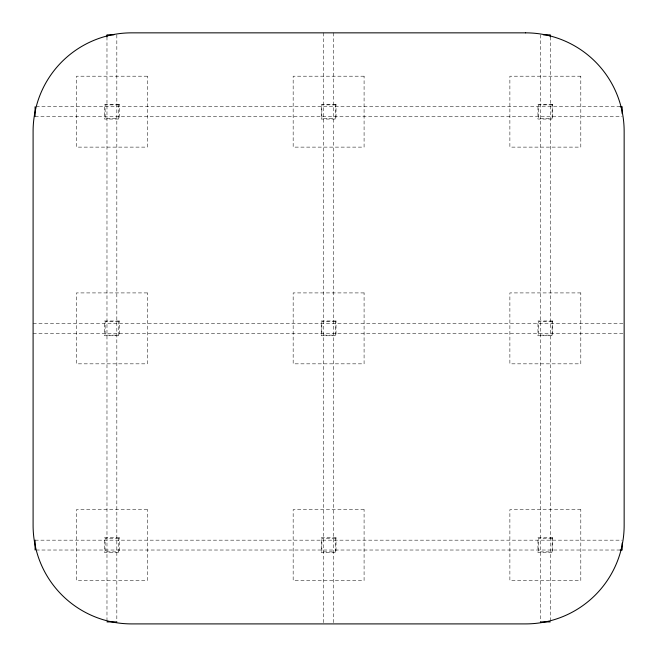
<?xml version="1.0" encoding="UTF-8"?>
<svg xmlns="http://www.w3.org/2000/svg" width="657" height="657" viewBox="0 0 657 657"><rect width="100%" height="100%" fill="white"/><g stroke="black" fill="none" stroke-linecap="round" stroke-linejoin="round"><path stroke-width="0.49" stroke-dasharray="3.29 2.46" d="M36.102 106.73L620.134 106.73M35.084 116.585L622.163 116.585M33.096 323.449L624.15 323.449M33.096 333.304L624.15 333.304M35.084 540.169L622.163 540.169M36.102 550.024L620.134 550.024M550.27 36.866L550.27 620.898M540.415 34.837L540.415 621.916M333.551 32.85L333.551 623.904M323.696 32.85L323.696 623.904M116.831 34.837L116.831 621.916M106.976 36.866L106.976 620.898M147.365 76.196L76.442 76.196L76.442 147.119L147.365 147.119L147.365 76.196M364.085 76.196L293.162 76.196L293.162 147.119L364.085 147.119L364.085 76.196M580.804 76.196L509.881 76.196L509.881 147.119L580.804 147.119L580.804 76.196M119.295 104.266L104.512 104.266L104.512 119.048L119.295 119.048L119.295 104.266M336.014 104.266L321.232 104.266L321.232 119.048L336.014 119.048L336.014 104.266M552.734 104.266L537.952 104.266L537.952 119.048L552.734 119.048L552.734 104.266M118.679 104.882L105.128 104.882L105.128 118.432L118.679 118.432L118.679 104.882M335.399 104.882L321.848 104.882L321.848 118.432L335.399 118.432L335.399 104.882M552.118 104.882L538.568 104.882L538.568 118.432L552.118 118.432L552.118 104.882M147.365 292.915L76.442 292.915L76.442 363.838L147.365 363.838L147.365 292.915M364.085 292.915L293.162 292.915L293.162 363.838L364.085 363.838L364.085 292.915M580.804 292.915L509.881 292.915L509.881 363.838L580.804 363.838L580.804 292.915M119.295 320.986L104.512 320.986L104.512 335.768L119.295 335.768L119.295 320.986M336.014 320.986L321.232 320.986L321.232 335.768L336.014 335.768L336.014 320.986M552.734 320.986L537.952 320.986L537.952 335.768L552.734 335.768L552.734 320.986M118.679 321.602L105.128 321.602L105.128 335.152L118.679 335.152L118.679 321.602M335.399 321.602L321.848 321.602L321.848 335.152L335.399 335.152L335.399 321.602M552.118 321.602L538.568 321.602L538.568 335.152L552.118 335.152L552.118 321.602M147.365 509.635L76.442 509.635L76.442 580.558L147.365 580.558L147.365 509.635M364.085 509.635L293.162 509.635L293.162 580.558L364.085 580.558L364.085 509.635M580.804 509.635L509.881 509.635L509.881 580.558L580.804 580.558L580.804 509.635M119.295 537.705L104.512 537.705L104.512 552.488L119.295 552.488L119.295 537.705M336.014 537.705L321.232 537.705L321.232 552.488L336.014 552.488L336.014 537.705M552.734 537.705L537.952 537.705L537.952 552.488L552.734 552.488L552.734 537.705M118.679 538.321L105.128 538.321L105.128 551.872L118.679 551.872L118.679 538.321M335.399 538.321L321.848 538.321L321.848 551.872L335.399 551.872L335.399 538.321M552.118 538.321L538.568 538.321L538.568 551.872L552.118 551.872L552.118 538.321"/><path stroke-width="0.99" d="M113.875 34.837L106.976 34.837L106.976 36.866M543.372 34.837L550.27 34.837L550.27 36.866M620.134 106.73L622.163 106.73L622.163 113.628M620.134 550.024L622.163 550.024L622.163 543.125M106.976 621.916L116.831 621.916M540.415 621.916L550.27 621.916M35.084 106.73L35.084 116.585M35.084 540.169L35.084 550.024M525.641 32.85L131.605 32.85A98.509 98.509 0 0 0 33.096 131.359L33.096 525.395A98.509 98.509 0 0 0 131.605 623.904L525.641 623.904A98.509 98.509 0 0 0 624.15 525.395L624.15 131.359A98.509 98.509 0 0 0 525.641 32.85"/></g></svg>
